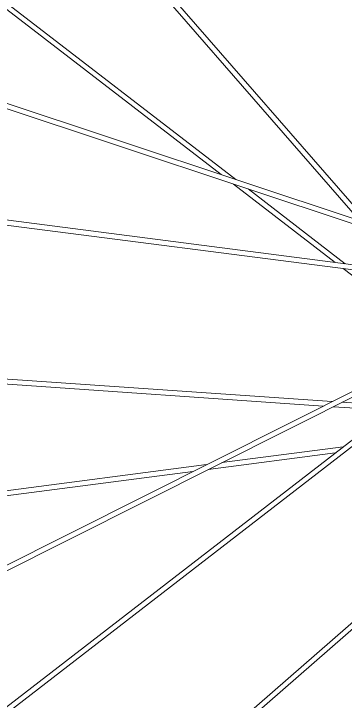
# Model space of a CAD drawing. Header units: millimetres. Extents: x -752 to 12520, y -224 to 3430.
# Drawn here: x 8055.4 to 8154.6, y 2648.2 to 2853.9 of the extents above; entities that cross this region are included whole.
import ezdxf

# ---------------------------------------------------------------- set-up
doc = ezdxf.new("R2010")
doc.units = ezdxf.units.MM
doc.layers.add('ZANO_R', color=7, linetype='Continuous', lineweight=0)

msp = doc.modelspace()

# ---------------------------------------------------------------- linework, layer by layer
at = {"layer": 'ZANO_R'}
for p, q in [((8161.78, 2791.03), (8052.84, 2916.04)), ((8051.69, 2915.04), (8158.94, 2791.97)), ((8022.36, 2878.88), (8117.47, 2805.73)), ((8121.86, 2804.27), (8023.29, 2880.09)), ((8003.53, 2841.92), (8171.54, 2786.18)), ((8172.02, 2787.63), (8004.01, 2843.37)), ((8121.14, 2802.9), (8151.57, 2779.5)), ((8154.57, 2779.11), (8125.53, 2801.45)), ((7989.81, 2798.79), (8166.21, 2776.08)), ((8166.41, 2777.59), (7990.01, 2800.3)), ((8153.97, 2777.65), (8163.13, 2770.6)), ((8150.68, 2737.89), (7985.24, 2749.25)), ((7985.14, 2747.73), (8148, 2736.54)), ((8160.31, 2742.72), (8002.1, 2663.33)), ((8002.79, 2661.97), (8161, 2741.36)), ((8161.95, 2737.11), (8153.67, 2737.68)), ((8150.99, 2736.34), (8161.84, 2735.59)), ((8163.45, 2731.66), (8022.66, 2622.98)), ((8023.59, 2621.78), (8164.38, 2730.45)), ((8154, 2724.36), (8117.68, 2719.62)), ((8113.54, 2717.55), (8151.61, 2722.51)), ((8113.08, 2719.02), (7989.77, 2702.93)), ((7989.97, 2701.42), (8108.94, 2716.95)), ((8180.4, 2692.46), (8055.38, 2583.52)), ((8056.38, 2582.37), (8179.45, 2689.62))]:
    msp.add_line(p, q, dxfattribs=at)
for radius, start, end in [(322.1, 19.4696, 264.4729), (285.75, 19.8219, 180), (285.75, 180, 13.5897)]:
    msp.add_arc((8220.37, 2751.05), radius, start, end, dxfattribs=at)

doc.saveas('drawing.dxf')
